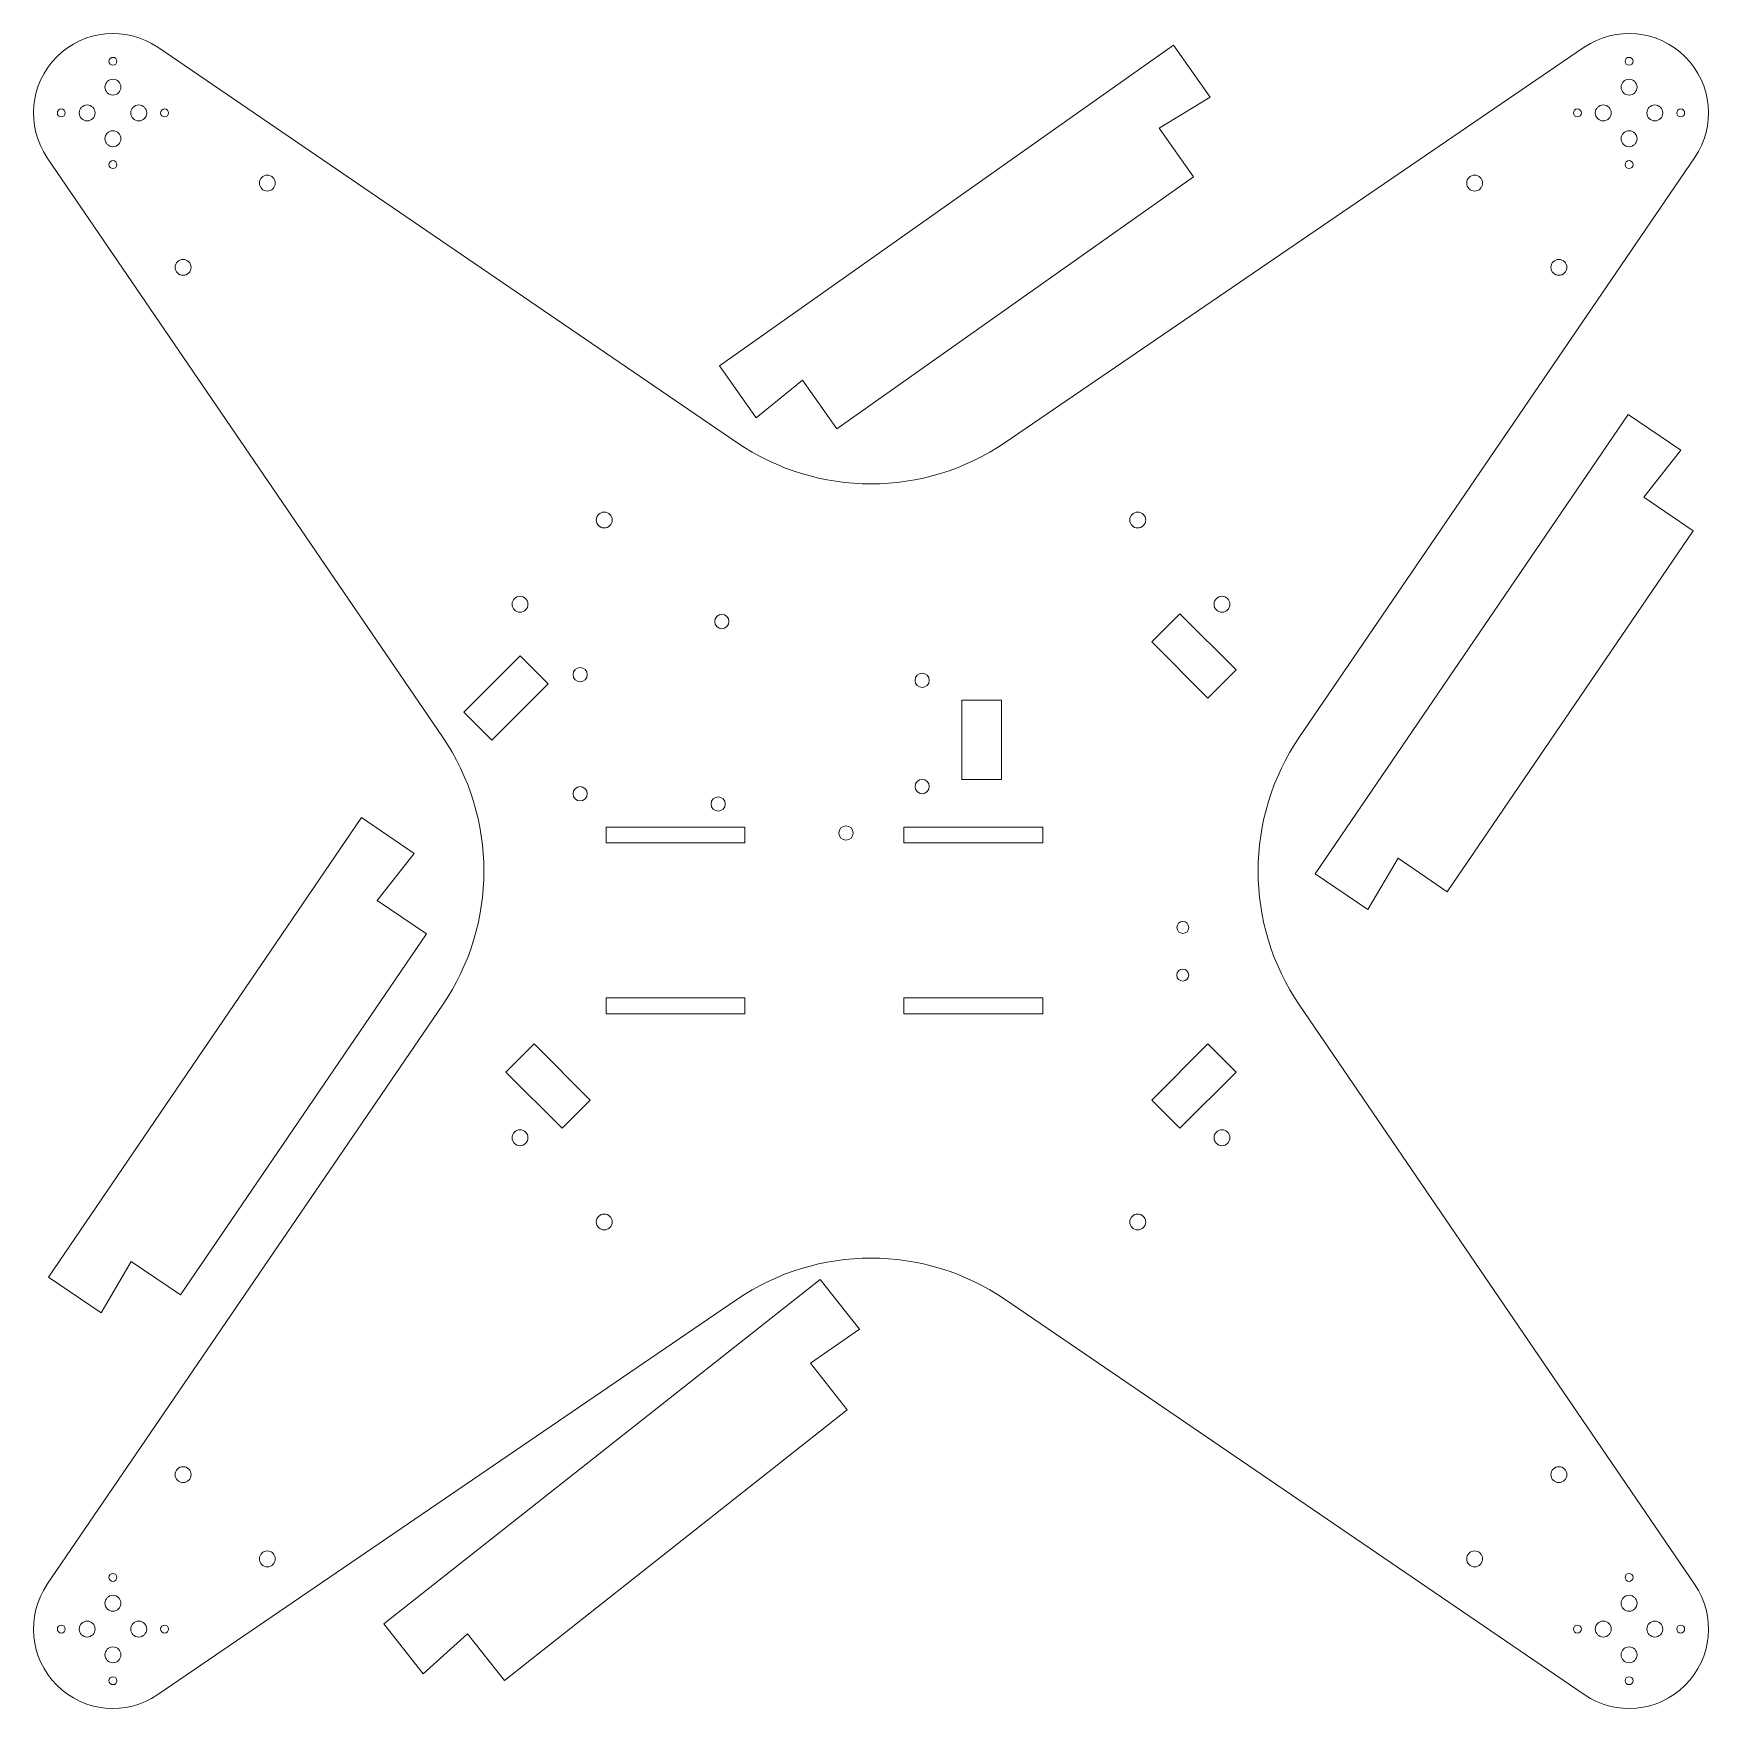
# Model space of a CAD drawing. Header units: millimetres. Extents: x -9 to 413, y -594 to -172.
import ezdxf

# ---------------------------------------------------------------- set-up
doc = ezdxf.new("R2010")
doc.units = ezdxf.units.MM

msp = doc.modelspace()

# ---------------------------------------------------------------- linework, layer by layer
at = {"color": 7, "linetype": 'Continuous', "lineweight": 15}
for p, q in [((168.08, -274.68), (22.25, -175.17)), ((278.05, -174.62), (163.72, -255.42)), ((381.54, -175.17), (235.71, -274.68)), ((287.28, -187.68), (278.05, -174.62)), ((274.46, -195.52), (287.28, -187.68)), ((283.11, -207.77), (274.46, -195.52)), ((-5.54, -202.96), (93.97, -348.79)), ((309.83, -348.79), (409.33, -202.96)), ((193.29, -271.26), (283.11, -207.77)), ((163.72, -255.42), (172.96, -268.49)), ((172.96, -268.49), (184.63, -259.01)), ((184.63, -259.01), (193.29, -271.26)), ((392.61, -267.63), (313.79, -383.34)), ((405.83, -276.64), (392.61, -267.63)), ((396.56, -288.47), (405.83, -276.64)), ((408.96, -296.92), (396.56, -288.47)), ((347.03, -387.83), (408.96, -296.92)), ((272.61, -324.89), (279.68, -317.82)), ((279.68, -317.82), (293.82, -331.97)), ((99.37, -342.57), (113.51, -328.43)), ((113.51, -328.43), (120.58, -335.5)), ((286.75, -339.04), (272.61, -324.89)), ((293.82, -331.97), (286.75, -339.04)), ((120.58, -335.5), (106.44, -349.64)), ((224.78, -359.59), (224.78, -339.59)), ((224.78, -339.59), (234.78, -339.59)), ((234.78, -339.59), (234.78, -359.59)), ((106.44, -349.64), (99.37, -342.57)), ((234.78, -359.59), (224.78, -359.59)), ((73.59, -369.16), (-5.23, -484.86)), ((86.81, -378.17), (73.59, -369.16)), ((135.16, -371.55), (135.16, -375.55)), ((170.16, -371.55), (135.16, -371.55)), ((170.16, -375.55), (170.16, -371.55)), ((245.16, -371.55), (210.16, -371.55)), ((210.16, -371.55), (210.16, -375.55)), ((245.16, -375.55), (245.16, -371.55)), ((77.54, -390), (86.81, -378.17)), ((135.16, -375.55), (170.16, -375.55)), ((210.16, -375.55), (245.16, -375.55)), ((327.01, -392.34), (334.63, -379.39)), ((334.63, -379.39), (347.03, -387.83)), ((313.79, -383.34), (327.01, -392.34)), ((89.93, -398.45), (77.54, -390)), ((28, -489.36), (89.93, -398.45)), ((93.97, -416.42), (-5.54, -562.25)), ((135.16, -414.58), (135.16, -418.58)), ((170.16, -414.58), (135.16, -414.58)), ((170.16, -418.58), (170.16, -414.58)), ((210.16, -414.58), (210.16, -418.58)), ((245.16, -414.58), (210.16, -414.58)), ((245.16, -418.58), (245.16, -414.58)), ((409.33, -562.25), (309.83, -416.42)), ((135.16, -418.58), (170.16, -418.58)), ((210.16, -418.58), (245.16, -418.58)), ((109.97, -433.24), (117.04, -426.17)), ((117.04, -426.17), (131.18, -440.32)), ((272.61, -440.32), (286.75, -426.17)), ((286.75, -426.17), (293.82, -433.24)), ((124.11, -447.39), (109.97, -433.24)), ((293.82, -433.24), (279.68, -447.39)), ((131.18, -440.32), (124.11, -447.39)), ((279.68, -447.39), (272.61, -440.32)), ((-5.23, -484.86), (7.99, -493.87)), ((7.99, -493.87), (15.61, -480.91)), ((15.61, -480.91), (28, -489.36)), ((79.22, -572.2), (189.12, -485.47)), ((189.12, -485.47), (199.03, -498.03)), ((22.25, -590.04), (168.08, -490.54)), ((235.71, -490.54), (381.54, -590.04)), ((199.03, -498.03), (186.64, -506.53)), ((186.64, -506.53), (195.93, -518.31)), ((195.93, -518.31), (109.58, -586.45)), ((89.13, -584.76), (79.22, -572.2)), ((100.29, -574.68), (89.13, -584.76)), ((109.58, -586.45), (100.29, -574.68))]:
    msp.add_line(p, q, dxfattribs=at)
for centre, radius in [((10.98, -178.69), 1), ((392.81, -178.69), 1), ((10.98, -185.19), 2), ((392.81, -185.19), 2), ((4.48, -191.69), 2), ((17.48, -191.69), 2), ((386.31, -191.69), 2), ((399.31, -191.69), 2), ((-2.02, -191.69), 1), ((23.98, -191.69), 1), ((379.81, -191.69), 1), ((405.81, -191.69), 1), ((10.98, -198.19), 2), ((392.81, -198.19), 2), ((10.98, -204.69), 1), ((392.81, -204.69), 1), ((49.87, -209.36), 2), ((353.92, -209.36), 2), ((28.65, -230.58), 2), ((375.14, -230.58), 2), ((134.72, -294.22), 2), ((269.07, -294.22), 2), ((113.51, -315.43), 2), ((290.28, -315.43), 2), ((164.33, -319.78), 1.8), ((128.65, -333.15), 1.8), ((214.78, -334.59), 1.8), ((128.65, -363.15), 1.8), ((214.78, -361.33), 1.8), ((163.41, -365.72), 1.8), ((195.59, -373.04), 1.8), ((280.43, -396.83), 1.5), ((280.4, -408.83), 1.5), ((113.51, -449.78), 2), ((290.28, -449.78), 2), ((134.72, -470.99), 2), ((269.07, -470.99), 2), ((28.65, -534.63), 2), ((375.14, -534.63), 2), ((49.87, -555.85), 2), ((353.92, -555.85), 2), ((10.98, -560.52), 1), ((392.81, -560.52), 1), ((10.98, -567.02), 2), ((392.81, -567.02), 2), ((-2.02, -573.52), 1), ((4.48, -573.52), 2), ((17.48, -573.52), 2), ((23.98, -573.52), 1), ((379.81, -573.52), 1), ((386.31, -573.52), 2), ((399.31, -573.52), 2), ((405.81, -573.52), 1), ((10.98, -580.02), 2), ((392.81, -580.02), 2), ((10.98, -586.52), 1), ((392.81, -586.52), 1)]:
    msp.add_circle(centre, radius, dxfattribs=at)
for centre, radius, start, end in [((10.98, -191.69), 20, 55.6912, 214.3088), ((392.81, -191.69), 20, 325.6912, 124.3088), ((201.9, -225.11), 60, 235.6912, 304.3088), ((44.4, -382.61), 60, 325.6912, 34.3088), ((359.39, -382.61), 60, 145.6912, 214.3088), ((201.9, -540.1), 60, 55.6912, 124.3088), ((10.98, -573.52), 20, 145.6912, 304.3088), ((392.81, -573.52), 20, 235.6912, 34.3088)]:
    msp.add_arc(centre, radius, start, end, dxfattribs=at)

doc.saveas('drawing.dxf')
